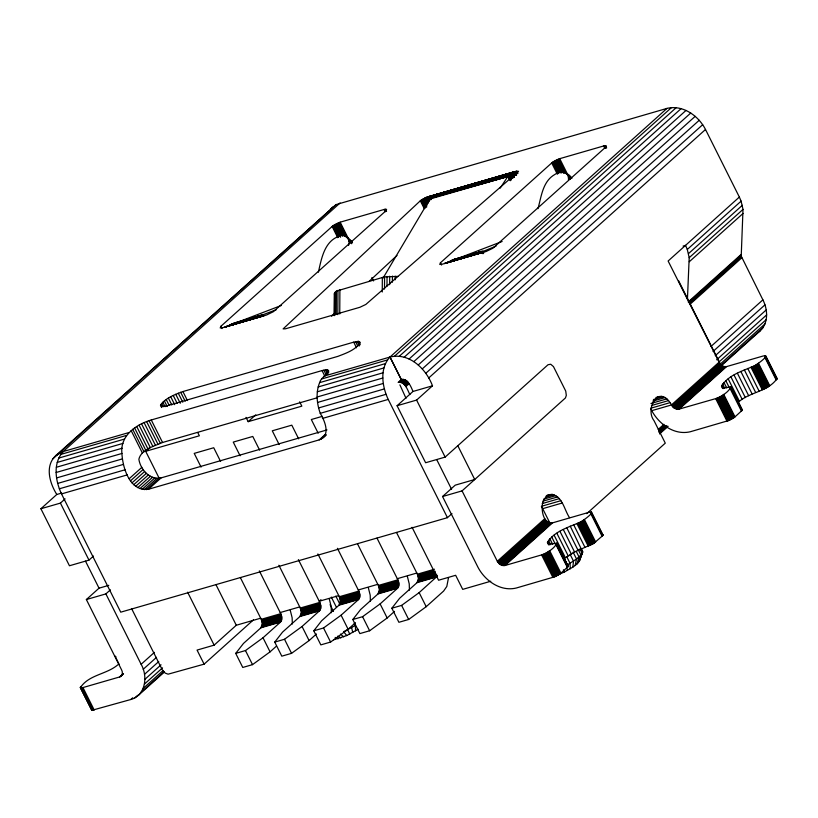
<?xml version="1.0" encoding="UTF-8"?>
<svg xmlns="http://www.w3.org/2000/svg" width="818" height="818" viewBox="0 0 818 818"><rect width="100%" height="100%" fill="white"/><g stroke="black" fill="none" stroke-linecap="round" stroke-linejoin="round"><path stroke-width="1.23" d="M334.194 315.666L334.337 293.774L336.423 291.096L384.572 276.852L397.885 276.402M334.439 315.38L334.572 292.844M335.124 315.053L335.278 291.944M336.27 314.204L336.423 291.096M337.824 314.654L337.977 290.329M339.746 313.989L339.899 289.674M382.251 291.985L382.343 277.394M384.501 289.02L384.572 276.852M386.986 286.188L387.047 276.453M389.644 284.715L389.695 276.208M392.395 282.19L392.435 276.106M395.166 279.828L395.196 276.177M730.934 386.986C728.429 392.19 721.486 396.587 715.699 398.622L678.214 409.368L673.47 407.609L670.065 402.65L650.545 408.294C657.396 422.957 673.47 435.8 690.382 431.73L728.838 420.493L734.4 417.405L742.192 410.299L730.934 386.986L724.421 387.712L722.887 387.558L721.527 386.3C728.255 374.777 743.061 370.963 754.656 365.687C757.621 364.153 771.129 354.347 763.174 355.994L726.588 366.587L723.766 366.536L720.147 364.204L668.122 261.003L739.349 197.066L705.505 129.489C698.552 115.808 682.846 104.54 667.007 108.385L336.086 204.592L55.716 455.626C44.601 466.148 49.734 483.203 56.79 494.481L40.9 508.745L69.448 565.759L88.968 560.115L93.487 556.056M457.804 445.728L474.726 479.512L455.207 485.166L442.548 496.526L477.794 566.915C484.757 580.606 500.463 591.864 516.291 588.019L554.747 576.782L560.31 573.694L568.101 566.588L556.843 543.275L550.33 544.001L548.796 543.847L547.436 542.59C554.164 531.066 568.97 527.252 580.565 521.976C583.551 520.432 597.007 510.636 589.083 512.283L552.498 522.866C542.896 523.53 541.168 509.962 542.641 502.906C543.755 498.663 547.447 494.266 552.14 494.379C562.723 496.628 564.389 510.197 569.533 517.661M451.965 513.612L447.446 517.671L120.737 612.171L61.514 493.908C55.399 480.953 52.669 462.968 63.242 451.546L55.716 455.626M121.923 453.469C119.909 435.646 136.207 424.337 151.269 419.971L322.036 370.574L326.719 369.746L328.642 370.646C327.026 375.401 320.942 377.435 319.613 382.64C315.656 392.446 316.801 403.56 320.247 413.335C324.777 420.851 331.147 435.616 319.214 439.869L148.447 489.256C129.847 491.792 122.659 467.947 121.923 453.469L56.156 472.487M276.484 646.097L270.063 651.854L252.527 664.635L242.762 667.457L235.717 653.377L243.498 643.418L260.911 627.795L262.322 623.602L261.249 619.318L240.39 577.651M235.717 653.377L245.472 650.555L263.018 637.774L280.421 622.15L281.627 619.972L281.76 616.874L280.768 613.674L259.337 570.882M292.333 624.001L292.138 617.764L290.226 610.146M316.433 633.991L309.102 640.566L291.556 653.347L281.801 656.169L274.746 642.089L282.537 632.13L299.94 616.506L301.361 612.314L300.288 608.03L278.856 565.238M274.746 642.089L284.511 639.267L302.046 626.486L319.46 610.862L320.666 608.684L320.789 605.586L319.807 602.385L298.376 559.594M331.372 612.713L331.167 606.465L329.265 598.858M355.462 622.692L348.131 629.277L330.595 642.058L320.83 644.881L313.785 630.801L321.566 620.842L338.979 605.218L340.39 601.025L339.317 596.741L317.885 553.939M313.785 630.801L323.539 627.979L341.086 615.197L358.488 599.574L359.695 597.396L359.828 594.297L358.836 591.097L337.405 548.295M370.401 601.424L370.196 595.177L368.294 587.569M447.446 517.671L388.223 399.419C382.108 386.454 379.378 368.478 389.951 357.057L401.229 379.583L400.022 381.761M394.501 611.404L387.17 617.989L369.624 630.77L359.869 633.592L352.814 619.512L360.595 609.553L378.008 593.929L379.429 589.737L378.356 585.453L357.486 543.786M352.814 619.512L362.579 616.69L380.114 603.909L397.528 588.285L398.734 586.107L398.857 583.009L397.875 579.809L377.006 538.132M409.44 590.136L409.235 583.888L407.333 576.281M448.52 577.631L446.802 586.475L443.612 591.066L426.198 606.7L408.663 619.471L398.898 622.293L391.853 608.224L399.634 598.265L417.037 582.641L418.458 578.449L417.384 574.164L396.515 532.487M687.447 299.081L689.185 257.721L687.294 249.459L685.535 245.369L683.091 246.075M721.384 365.697L760.086 330.953C768.644 322.998 767.867 309.531 762.887 299.848L741.22 256.136L743 209.418L741.108 201.146L739.349 197.066M383.018 278.161L430.503 198.089L430.667 196.402L428.54 196.617L429.624 198.754M737.887 402.589C749.4 391.822 767.836 391.996 777.1 378.55L765.699 355.83M117.956 664.707C106.647 674.523 88.927 674.533 80.358 687.631L91.851 710.331L130.839 699.502C145.747 695.372 148.007 676.128 141.136 664.288L105.89 593.899L110.41 589.839M555.514 575.862L564.461 572.007L572.835 567.14L573.51 561.158L570.126 554.399M348.529 245.461C351.024 239.613 345.298 233.283 339.327 236.187C324.327 241.024 321.362 259.101 318.396 272.2M572.835 567.14L575.095 565.514L576.526 558.991L580.923 555.033L582.733 551.997L570.238 526.127M537.958 208.692C541.342 196.821 542.61 181.596 554.553 174.653C560.289 170.328 568.07 172.097 571.915 178.283M575.095 565.514L576.966 563.97L579.021 556.925L576.199 551.291M576.966 563.97L578.387 562.549L580.923 555.033L578.101 549.41M578.387 562.549L582.171 553.377L579.921 548.878M579.328 561.312L582.733 551.997L581.046 548.622M160.492 405.258C165.492 397.896 174.858 394.583 182.925 391.546L353.693 342.159L358.54 341.341L360.319 342.425C355.646 350.053 345.891 353.264 337.865 356.372L167.097 405.759L162.056 406.566L160.492 405.258L161.616 407.517M563.796 558.878L574.573 552.007L593.612 543.5L602.559 535.77L602.978 534.747L602.385 534.491M324.184 376.075L390.043 357.026C409.307 352.364 426.27 368.959 432.487 385.82L412.967 391.464L397.078 405.728L425.626 462.743L445.145 457.098L548.019 364.746L550.708 364.235L553.469 366.597L565.729 391.076L566.312 395.391L565.442 397.947L462.068 490.882L497.313 561.271L499.379 563.899L502.201 565.442L505.013 565.494L541.608 554.911C547.395 552.876 554.338 548.479 556.843 543.275M261.688 316.024L262.578 314.889L276.433 309.654M483.591 252.241L481.004 252.251L496.005 246.157M500.156 188.16L507.794 176.514C509.45 174.122 515.115 169.224 516.342 173.692M92.056 709.124L91.636 710.147M391.853 608.224L401.607 605.402L419.153 592.621L437.068 576.414L417.548 582.058M330.503 209.439L332.609 207.046M220.88 326.3L220.195 327.967L222.598 327.732L266.504 315.032L273.335 311.719L385.789 210.911L386.607 209.316L384.082 209.48L340.165 222.179L332.742 225.921L220.88 326.3L222.005 328.55M440.442 262.793L439.767 264.47L442.16 264.224L486.066 251.525L492.896 248.222L605.361 147.404L606.169 145.808L603.643 145.972L559.727 158.672L552.314 162.414L440.442 262.793L441.577 265.052M420.319 200.788L283.13 328.887L285.462 328.805L359.9 307.282L365.799 304.47L518.551 171.33L516.168 171.279L426.117 197.404L420.319 200.788L424.266 208.672M331.566 316.249L335.308 312.773M368.959 281.504L397.006 255.451M52.894 458.816L336.086 204.592M340.104 202.936L63.139 451.577L129.009 432.528M40.9 508.745L60.42 503.101L65.092 498.898M317.466 397.691L162.547 442.487C154.295 446.199 141.217 449.368 138.876 459.235C140.348 469.45 150.001 480.319 161.105 477.886L326.995 429.91M159.367 478.612L145.696 451.301L149.5 447.896M129.193 478.704L141.862 467.344M130.451 480.861L143.109 469.501M131.974 482.886L144.633 471.516M133.723 484.716L146.391 473.346M135.665 486.311L148.334 474.941M137.751 487.63L150.42 476.26M139.929 488.643L152.588 477.272M142.138 489.328L154.796 477.957M144.326 489.655L156.995 478.295M146.453 489.634L159.111 478.264M148.447 489.256L161.105 477.886M245.993 417.344L248.161 421.669L255.758 414.849M80.358 687.631L82.966 687.56L119.561 676.977C122.547 676.149 122.997 672.304 121.616 669.932L86.371 599.543L99.029 588.173L108.784 585.351M667.007 108.385L390.043 357.026L401.331 379.552C407.579 377.967 411.157 386.934 412.967 391.464M394.562 356.178L671.466 107.587M399.307 356.259L676.2 107.669M404.194 357.21L681.097 108.63M409.092 359.02L685.995 110.44M319.214 439.869L325.544 434.184M321.034 439.143L325.554 435.084M323.989 436.73L325.789 435.104M322.64 438.09L326.259 434.839M413.836 361.628L690.74 113.037M401.393 379.491L398.161 382.395C405.033 381.127 407.558 390.094 409.849 394.562M399.051 382.231L402.282 379.337M418.284 364.94L695.188 116.35M400.002 382.251L403.233 379.347M400.984 382.446L404.204 379.542M401.955 382.804L405.186 379.91M402.906 383.325L406.137 380.421M403.795 383.99L407.027 381.086M404.603 384.777L407.834 381.873M422.313 368.867L699.216 120.287M405.299 385.656L408.53 382.763M405.861 386.617L409.092 383.714M425.789 373.284L702.682 124.704M428.601 378.069L705.505 129.489M397.078 405.728L416.597 400.084L432.487 385.82M119.561 676.977L123.354 673.562M120.369 676.65L123.518 673.807M141.136 664.288L154.428 652.355M143.211 669.288L156.504 657.355M144.489 674.349L158.733 661.558M144.919 679.308L161.064 664.819M144.489 684.042L162.537 667.846M130.839 699.502L132.741 697.795M143.222 688.378L163.16 670.474M134.858 697.846L137.71 695.29M141.146 692.202L163.937 671.742M138.334 695.392L163.968 672.376M131.606 608.602L162.261 669.819L165.205 673.102L168.119 674.175L204.111 664.155L197.056 650.085L214.132 645.146L236.29 625.249L260.686 618.193M204.111 664.155L253.488 619.829M687.294 249.459L741.108 201.146M688.521 253.6L742.335 205.298M689.185 257.721L743 209.418M689.288 261.74L743.092 213.426M320.993 599.686L319.235 601.261L338.754 595.616M688.204 301.965L741.067 254.51M689.165 301.924L741.088 255.308M689.298 302.752L741.22 256.136M689.543 303.58L741.466 256.964M689.901 304.398L741.824 257.782M710.965 346.464L762.887 299.848M713.04 351.464L764.963 304.848M715.259 355.666L766.241 309.91M716.64 359.787L766.67 314.879M719.042 361.975L766.241 319.603M497.313 561.271L544.798 518.653M718.889 362.364L671.404 404.982L651.885 410.626M497.876 562.232L545.361 519.604M671.967 405.943L719.451 363.315M498.571 563.111L546.056 520.493M672.662 406.822L764.973 323.938M499.379 563.899L546.853 521.281M673.47 407.609L720.944 364.992M721.364 365.053L762.897 327.762M500.268 564.563L547.743 521.935M674.359 408.274L721.834 365.656M501.219 565.085L548.694 522.457M675.31 408.796L722.785 366.167M502.201 565.442L549.676 522.825M676.292 409.153L723.766 366.536M503.172 565.637L550.657 523.009M677.263 409.348L724.748 366.73M504.123 565.657L551.608 523.029M678.214 409.368L725.699 366.74M505.013 565.494L552.498 522.866M679.104 409.204L726.588 366.587M658.224 429.43L663.919 424.327M658.643 430.432L664.328 425.319M658.899 431.444L665.535 425.483M658.981 432.436L666.568 425.626M659.84 432.528L666.486 426.567M659.594 433.397L667.549 426.26M659.564 433.949L668.091 426.29M586.731 513.653L665.279 443.141L654.001 420.616C644.973 409.143 658.347 384.971 670.065 402.65M757.478 332.793L760.086 330.953M333.713 639.758L346.74 635.555L358.151 629.236M346.74 635.555L343.611 631.68L355.39 625.453L354.266 623.204M567.252 565.003L576.526 558.991L573.142 552.232M281.372 305.441L225.073 327.016L264.03 315.748M482.242 252.537L444.634 263.508L502.109 241.494M262.077 316.075L225.073 327.016L262.67 316.045M226.32 326.597L261.699 316.034L231.054 324.46L261.852 315.288L232.731 323.642M445.882 263.089L481.27 252.527L450.616 260.952L481.137 252.026L451.127 260.707L481.424 251.78L452.293 260.134M227.251 326.229L261.699 316.034L230.144 324.91M446.812 262.731L481.27 252.527L449.706 261.402M511.843 178.518L509.624 174.408L430.769 197.608L508.735 175.226L510.575 178.539M261.852 315.288L231.566 324.204L261.576 315.523M227.353 326.188L261.699 316.034L229.193 325.359M446.914 262.68L481.27 252.527L448.765 261.862M481.638 252.578L444.634 263.508L481.27 252.527L447.835 262.292M515.115 175.359L513.356 172.22L430.309 196.33L431.413 198.457L430.309 196.33L515.268 171.535L429.767 196.351L430.82 198.488L429.767 196.351M509.277 174.684L430.769 197.608L509.358 174.612L511.311 178.907M510.197 179.929L507.794 176.514L430.503 198.089L508.735 175.226L511.046 179.756M231.913 324.04L262.578 314.889M231.167 324.398L261.545 315.554M451.577 260.482L481.904 251.504L483.019 253.488M228.273 325.789L261.699 316.034M450.728 260.901L481.424 251.78M430.953 197.128L509.624 174.408L511.679 178.621M430.933 197.179L509.624 174.408L430.309 196.33L512.457 172.639L514.185 175.768M429.89 199.04L507.794 176.514L510.279 180.727M234.183 323.008L263.376 314.562M453.745 259.5L482.937 251.065L483.632 253.232M60.706 454.44L126.473 435.421M321.648 378.969L387.415 359.951M58.681 458.1L124.448 439.082M319.613 382.64L385.39 363.611M57.219 462.426L122.986 443.397M318.151 386.955L383.928 367.936M56.37 467.272L122.138 448.244M317.302 391.802L383.08 372.773M317.087 397.016L382.865 377.998M145.696 451.301L199.367 435.779L197.741 432.538M248.161 421.669L301.832 406.147L299.664 401.812M56.585 477.927L122.352 458.908M317.527 402.456L383.294 383.438M57.649 483.428L123.416 464.399M318.58 407.957L384.358 388.928M59.305 488.806L125.072 469.788M320.247 413.335L386.014 394.317M322.302 416.342L311.321 419.522L318.182 433.223M56.79 494.481L61.667 493.07M61.514 493.908L127.281 474.89M322.456 418.438L388.223 399.419M655.913 397.487L659.574 396.433M656.465 397.752L661.343 396.341M653.418 399.562L663.183 396.74M652.825 401.127L665.024 397.599M650.964 403.489L666.823 398.898M651.445 405.534L668.521 400.595M86.371 599.543L105.89 593.899M442.548 496.526L462.068 490.882M546.71 495.524L550.371 494.471M546.281 495.728L548.725 495.023M547.262 495.79L552.14 494.379M545.442 497.242L553.98 494.778M543.622 499.164L555.821 495.636M542.978 501.168L557.62 496.935M542.242 503.571L559.318 498.632M541.342 506.332L560.862 500.688M541.792 507.109L542.682 508.663L562.201 503.019M280.206 612.549L299.725 606.905M358.274 589.972L377.793 584.328M397.303 578.684L416.822 573.04M261.249 619.318L280.768 613.674M300.288 608.03L319.807 602.385M339.317 596.741L358.836 591.097M378.356 585.453L397.875 579.809M417.384 574.164L434.46 569.226M261.699 620.341L281.208 614.696M300.727 609.052L320.247 603.408M339.767 597.764L359.276 592.12M378.795 586.475L398.315 580.831M417.824 575.187L433.683 570.596M262.026 621.414L281.545 615.77M301.065 610.126L320.574 604.482M340.094 598.837L359.613 593.193M379.123 587.549L398.642 581.905M418.162 576.261L435.237 571.322M262.241 622.518L281.76 616.874M301.269 611.23L320.789 605.586M340.308 599.942L359.828 594.297M379.337 588.653L398.857 583.009M418.376 577.355L435.452 572.416M262.322 623.602L281.842 617.958M301.361 612.314L320.871 606.67M340.39 601.025L359.91 595.381M379.429 589.737L398.939 584.093M418.458 578.449L435.534 573.51M262.281 624.645L281.801 619.001M301.321 613.357L320.83 607.713M340.349 602.068L359.869 596.424M379.378 590.78L398.898 585.136M418.417 579.492L436.71 574.195M262.118 625.617L281.627 619.972M301.147 614.328L320.666 608.684M340.176 603.04L359.695 597.396M379.215 591.751L398.734 586.107M418.243 580.463L436.546 575.166M261.821 626.486L281.341 620.842M300.85 615.197L320.37 609.543M339.889 603.899L359.409 598.255M378.918 592.61L398.438 586.966M417.957 581.322L437.466 575.678M261.412 627.212L280.932 621.568M300.451 615.923L319.961 610.279M339.48 604.635L359 598.991M378.519 593.347L398.029 587.702M260.911 627.795L280.421 622.15M299.94 616.506L319.46 610.862M338.979 605.218L358.488 599.574M378.008 593.929L397.528 588.285M417.037 582.641L436.556 576.987M490.759 581.25L462.702 589.369L455.657 575.289L438.581 580.228L412.067 527.293M512.283 178.201L510.054 174.06L430.309 196.33L511.628 173.058L513.857 177.261M430.503 198.089L508.295 175.778L510.299 179.776M481.004 252.251L450.616 260.952L481.117 252.455M261.443 315.758L231.054 324.46L261.555 315.952M430.974 196.811L509.624 174.408L430.667 196.402L431.74 198.529L430.667 196.402M430.309 196.33L510.81 173.549L513.142 177.67M430.35 198.314L507.794 176.514M430.912 196.637L509.624 174.408M775.812 378.223L777.1 378.55M741.486 409.368L742.366 409.706M567.395 565.657L568.275 565.995M115.931 656.711L115.062 656.384M335.155 637.426L338.141 638.817M337.773 636.107L340.83 637.958M581.751 550.238L582.59 550.943L579.747 560.279M340.421 634.103L343.724 636.854M564.86 172.547L571.465 178.314M566.25 173.334L570.913 178.447M568.081 175.972L568.459 177.751L570.35 179.398M346.689 236.842L352.497 242.108M345.288 236.054L351.904 241.821M348.519 239.48L352.292 242.772M348.897 241.259L351.73 243.723M335.268 295.625L334.337 293.774M514.225 177.087L511.904 172.915L514.031 177.179M512.692 177.946L510.401 173.825L512.508 178.048M430.933 199.623L429.205 196.453L430.841 199.643M516.138 174.98L514.42 171.811L516.015 175.021M428.918 196.524L430.636 199.694M510.34 179.715L508.54 175.461L510.933 179.899M516.649 174.837L514.951 171.637L516.516 174.847M515.851 175.072L514.195 171.892L515.729 175.124M431.577 198.498L430.462 196.361L431.536 198.488M514.911 175.441L513.264 172.261L514.778 175.502M429.839 196.34L430.933 198.477M513.356 172.22L514.982 175.41M510.81 173.549L512.958 177.772M765.443 355.707L777.08 378.816M765.628 356.617L776.906 379.143M765.045 355.666L768.992 363.55M770.127 365.799L776.323 378.192M765.331 357.006L776.609 379.532M764.891 357.425L776.17 379.951M758.47 363.192L769.748 385.718M757.897 363.673L769.176 386.198M757.212 364.174L768.491 386.699M756.425 364.685L767.703 387.211M755.566 365.196L766.855 387.722M754.656 365.687L765.945 388.213M753.726 366.157L765.004 388.683M752.785 366.587L764.063 389.112M751.865 366.955L763.143 389.48M750.985 367.272L762.274 389.797M747.744 368.437L759.022 390.963M744.329 369.838L755.607 392.364M740.842 371.444L752.12 393.969M737.386 373.202L748.664 395.728M734.053 375.053L745.341 397.579M730.965 376.955L742.243 399.481M728.184 378.846L739.462 401.372M678.531 280.594L721.374 366.127M730.648 386.873L742.355 409.971M730.914 387.773L742.192 410.299M734.155 394.726L736.977 400.36M730.607 388.172L741.885 410.687M730.157 388.611L741.445 411.137M725.811 380.677L729.196 387.425M605.514 145.645L606.639 147.894M723.91 382.374L726.732 388.008M604.993 145.676L606.128 147.935M604.369 145.788L605.494 148.038M603.643 145.972L604.768 148.232M722.539 383.918L724.799 388.417M721.742 385.237L723.429 388.611M721.527 386.3L722.652 388.55M723.746 394.368L735.024 416.894M723.122 394.879L734.4 417.405M722.366 395.431L733.644 417.947M721.507 395.984L732.785 418.509M720.566 396.526L731.844 419.051M719.574 397.047L730.852 419.573M718.562 397.538L729.84 420.063M717.56 397.967L728.838 420.493M716.599 398.335L727.877 420.861M715.699 398.622L726.977 421.147M559.727 158.672L568.755 176.698M558.837 158.968L566.168 173.61M557.866 159.326L564.635 172.843M556.864 159.766L563.633 173.273M555.851 160.246L562.058 172.639M554.86 160.768L561.066 173.16M553.919 161.32L559.563 172.578M553.06 161.872L558.704 173.13M552.314 162.414L557.948 173.672M551.69 162.925L557.324 174.193M516.833 171.105L517.958 173.355M516.168 171.279L517.293 173.528M591.486 512.048L603.009 535.013M591.107 511.966L602.866 535.35M591.281 513.244L602.559 535.77M590.8 513.714L602.079 536.24M427.65 196.882L429.338 200.257M426.914 197.118L429.164 201.617M426.117 197.404L428.376 201.913M425.288 197.751L428.111 203.385M424.45 198.15L427.272 203.774M584.379 519.481L595.657 542.007M423.622 198.569L427.006 205.328M583.807 519.951L595.085 542.477M422.824 199.009L426.771 206.893M583.122 520.463L594.4 542.978M422.078 199.469L426.025 207.353M582.334 520.974L593.612 543.5M421.403 199.929L425.35 207.813M420.81 200.369L424.757 208.253M581.475 521.485L592.753 544.011M580.565 521.976L591.854 544.502M579.635 522.446L590.913 544.972M578.694 522.876L589.972 545.391M577.774 523.244L589.052 545.77M576.894 523.561L588.183 546.087M573.653 524.727L584.931 547.252M566.751 527.733L578.029 550.258M563.295 529.491L574.573 552.007M559.962 531.342L571.25 553.868M556.874 533.244L568.152 555.77M542.682 508.663L550.023 523.305M566.69 556.608L570.074 563.367L570.248 568.796M554.093 535.136L565.371 557.661M556.557 543.162L568.265 566.25M556.823 544.062L568.101 566.588M556.68 544.256L562.886 556.649M564.011 558.899L566.833 564.532M556.516 544.451L567.794 566.976M556.066 544.89L567.355 567.416M551.721 536.956L555.105 543.714M385.431 209.183L386.556 211.433M384.808 209.296L385.932 211.545M549.819 538.663L552.641 544.297M384.082 209.48L385.206 211.729M548.449 540.197L550.708 544.706M547.651 541.526L549.338 544.9M547.436 542.59L548.561 544.839M549.655 550.657L560.933 573.183M549.031 551.168L560.31 573.694M548.275 551.71L559.553 574.236M547.416 552.262L558.694 574.788M546.475 552.815L557.753 575.34M545.483 553.336L556.761 575.862M544.471 553.827L555.749 576.353M543.469 554.256L554.747 576.782M542.508 554.624L553.786 577.15M541.608 554.911L552.886 577.436M371.883 277.558L373.581 280.932M340.165 222.179L349.194 240.195M339.276 222.465L346.607 237.108M338.304 222.833L345.073 236.351M337.302 223.263L343.509 235.656M336.29 223.754L342.497 236.136M335.298 224.275L340.942 235.533M334.358 224.817L340.564 237.21M333.499 225.379L339.143 236.637M332.742 225.921L338.386 237.179M332.118 226.433L337.762 237.69M416.597 400.084L445.145 457.098M406.004 398.284L399.9 384.859M436.761 459.685L451.567 489.256M358.54 341.341L360.237 344.715M357.221 341.403L359.48 345.902M355.595 341.679L357.844 346.178M353.693 342.159L356.515 347.793M327.701 369.859L328.826 372.108M326.719 369.746L328.407 373.131M325.421 369.828L327.681 374.337M323.846 370.114L326.106 374.613M322.036 370.574L324.858 376.208M419.153 592.621L426.198 606.7M401.607 605.402L408.663 619.471M298.662 438.867L291.801 425.166L272.282 430.81L279.142 444.511M380.114 603.909L387.17 617.989M362.579 616.69L369.624 630.77M335.84 596.107L339.787 603.991M259.633 450.156L252.772 436.454L233.253 442.098L240.114 455.8M341.086 615.197L348.131 629.277M331.31 597.079L336.392 607.212M330.083 604.655L333.468 611.414M323.539 627.979L330.595 642.058M220.594 461.444L213.733 447.743L194.224 453.387L201.075 467.088M302.046 626.486L309.102 640.566M182.925 391.546L187.434 400.564M180.686 392.272L185.195 401.28M178.273 393.182L182.782 402.2M175.758 394.266L180.277 403.274M173.232 395.483L177.179 403.366M170.747 396.791L174.694 404.675M168.406 398.161L171.79 404.92M166.248 399.542L169.07 405.176M284.511 639.267L291.556 653.347M164.367 400.892L167.189 406.526M162.813 402.18L165.062 406.689M161.627 403.366L163.314 406.74M160.839 404.399L161.964 406.648M263.018 637.774L270.063 651.854M151.269 419.971L162.547 442.487M149.029 420.687L160.308 443.213M146.616 421.597L157.894 444.123M144.111 422.681L155.389 445.207M141.575 423.898L152.854 446.423M139.101 425.207L150.379 447.732M215.993 584.706L236.29 625.249M136.749 426.577L148.027 449.102M134.602 427.957L145.88 450.483M245.472 650.555L252.527 664.635M132.721 429.307L143.999 451.833M131.156 430.595L142.434 453.121M187.629 592.212L214.132 645.146M60.42 503.101L88.968 560.115M85.491 561.148L99.029 588.173M115.072 656.118L119.152 664.451M82.966 687.56L94.244 710.085M82.168 687.764L93.446 710.29M81.483 687.877L92.771 710.392M80.778 686.599L82.465 689.983M80.461 687.018L92.23 710.413M80.328 687.365L91.851 710.331M508.54 175.461L510.8 179.991M483.152 253.427L482.139 251.392L452.937 259.838L481.904 251.504L482.988 253.723M512.457 172.639L514.041 175.839M510.054 174.06L512.109 178.304M563.408 569.829L564.461 572.007M347.67 629.737L349.777 634.103M511.628 173.058L513.663 177.363M566.598 566.772L567.436 570.443M351.638 627.641L352.752 632.529M355.39 625.453L355.574 630.893M568.459 177.751L568.469 179.766"/></g></svg>
